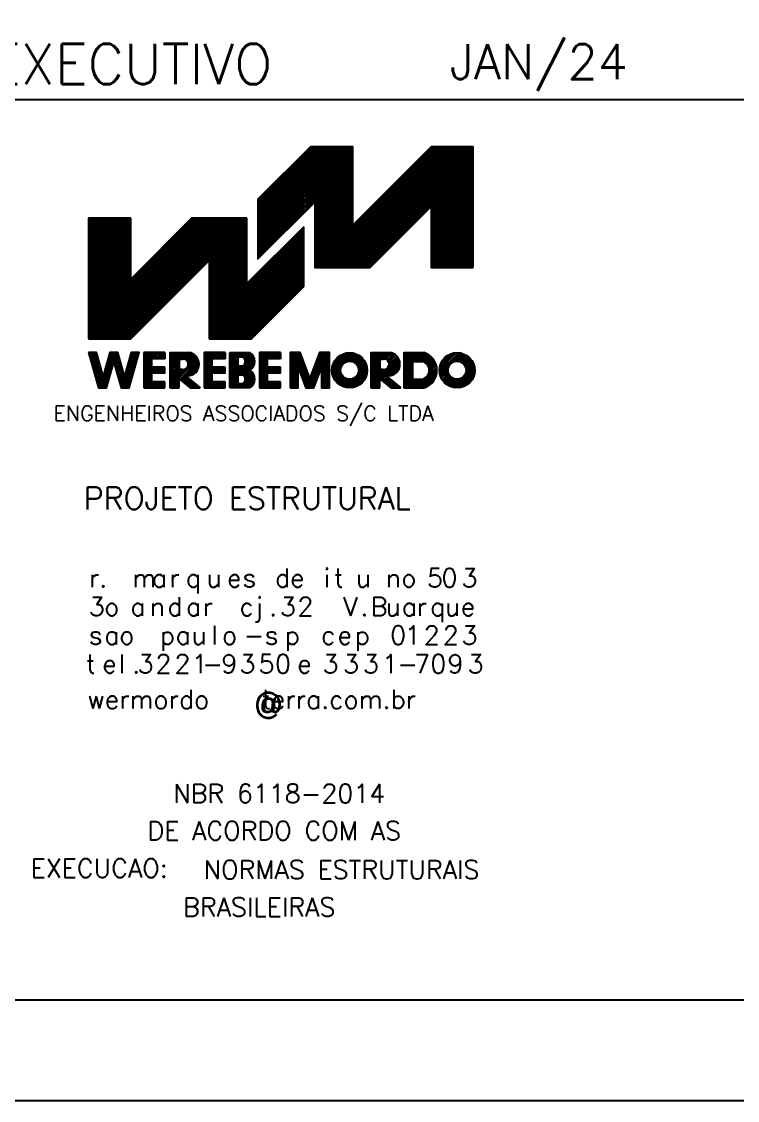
# Model space of a CAD drawing. Extents: x 1435 to 7619, y 830 to 3800.
# Drawn here: x 6802 to 7158, y 830 to 1367 of the extents above; entities that cross this region are included whole.
import ezdxf

# ---------------------------------------------------------------- set-up
doc = ezdxf.new("R2010")
doc.units = 0
doc.header["$MEASUREMENT"] = 0
for name, color, linetype in [('1', 1, 'CONTINUOUS'), ('3', 3, 'CONTINUOUS'), ('4', 4, 'CONTINUOUS'), ('6', 6, 'CONTINUOUS')]:
    doc.layers.add(name, color=color, linetype=linetype)
doc.styles.get("Standard").update_dxf_attribs({"font": 'ROMANS.SHX'})

msp = doc.modelspace()

# ---------------------------------------------------------------- linework, layer by layer
at = {"layer": '1', "linetype": 'Continuous'}
for p, q in [((7568.808154, 1327.655439), (6684.576297, 1327.655439)), ((6919.399193, 1258.142377), (6965.572559, 1304.313791)), ((6919.399193, 1259.200961), (6964.512023, 1304.313791)), ((6919.399193, 1260.259544), (6963.45344, 1304.313791)), ((6919.399193, 1261.322033), (6962.390951, 1304.313791)), ((6919.399193, 1262.380616), (6961.330414, 1304.313791)), ((6919.399193, 1263.443106), (6960.269878, 1304.313791)), ((6919.399193, 1264.503642), (6959.209342, 1304.313791)), ((6919.399193, 1265.564178), (6958.148806, 1304.313791)), ((6919.399193, 1266.624714), (6957.088269, 1304.313791)), ((6919.399193, 1267.687204), (6956.027733, 1304.313791)), ((6919.399193, 1268.74774), (6954.967197, 1304.313791)), ((6919.399193, 1269.806323), (6953.90666, 1304.313791)), ((6919.399193, 1270.868813), (6952.846124, 1304.313791)), ((6919.399193, 1271.927396), (6951.785588, 1304.313791)), ((6919.399193, 1272.989885), (6950.725052, 1304.313791)), ((6919.399193, 1274.048468), (6949.664515, 1304.313791)), ((6919.399193, 1275.110958), (6948.602026, 1304.313791)), ((6919.399193, 1276.169541), (6947.54149, 1304.313791)), ((6919.399193, 1277.230077), (6946.480953, 1304.313791)), ((6919.399193, 1257.079888), (6966.486613, 1304.163402)), ((6947.68602, 1245.060477), (7006.93738, 1304.313791)), ((6947.68602, 1246.11906), (7005.876844, 1304.313791)), ((6947.998516, 1244.314391), (7007.997916, 1304.313791)), ((6949.059053, 1244.314391), (7009.058453, 1304.313791)), ((6950.119589, 1244.314391), (7010.118989, 1304.313791)), ((6951.180125, 1244.314391), (7011.179525, 1304.313791)), ((6952.242615, 1244.314391), (7012.242015, 1304.313791)), ((6953.303151, 1244.314391), (7013.302551, 1304.313791)), ((6954.363687, 1244.314391), (7014.363087, 1304.313791)), ((6955.42227, 1244.314391), (7015.423623, 1304.313791)), ((6956.482807, 1244.314391), (7016.48416, 1304.313791)), ((6957.545296, 1244.314391), (7017.542743, 1304.313791)), ((6958.605832, 1244.314391), (7018.603279, 1304.313791)), ((6959.666369, 1244.314391), (7019.665769, 1304.313791)), ((6960.726905, 1244.314391), (7020.726305, 1304.313791)), ((6961.787441, 1244.314391), (7021.786841, 1304.313791)), ((6962.847977, 1244.314391), (7022.847377, 1304.313791)), ((6963.908514, 1244.314391), (7023.907914, 1304.313791)), ((6964.96905, 1244.314391), (7024.96845, 1304.313791)), ((6966.029586, 1244.314391), (7026.028986, 1304.313791)), ((6919.399193, 1256.019352), (6966.486613, 1303.102865)), ((6919.399193, 1254.958816), (6966.486613, 1302.044282)), ((6919.399193, 1253.898279), (6966.486613, 1300.981793)), ((6919.399193, 1252.83579), (6966.486613, 1299.92321)), ((6919.399193, 1251.775254), (6966.486613, 1298.86072)), ((6967.090122, 1244.314391), (7026.486013, 1303.708328)), ((6968.150659, 1244.314391), (7026.486013, 1302.647792)), ((6969.211195, 1244.314391), (7026.486013, 1301.587255)), ((6970.271731, 1244.314391), (7026.486013, 1300.524766)), ((6971.334221, 1244.314391), (7026.486013, 1299.466183)), ((6919.399193, 1250.714717), (6966.486613, 1297.802137)), ((6919.399193, 1249.654181), (6966.486613, 1296.739648)), ((6919.399193, 1248.595598), (6966.486613, 1295.681065)), ((6947.68602, 1275.817982), (6966.486613, 1294.620528)), ((6947.68602, 1274.757446), (6966.486613, 1293.558039)), ((6972.392804, 1244.314391), (7026.486013, 1298.403694)), ((6973.45334, 1244.314391), (7026.486013, 1297.34511)), ((6974.513876, 1244.314391), (7026.486013, 1296.282621)), ((7005.486223, 1274.575807), (7026.486013, 1295.57755)), ((7005.486223, 1273.517224), (7026.486013, 1294.515061)), ((7005.486223, 1272.454734), (7026.486013, 1293.454524)), ((6947.68602, 1273.696909), (6966.486613, 1292.497503)), ((6947.68602, 1272.63442), (6966.486613, 1291.436966)), ((6947.68602, 1271.575837), (6966.486613, 1290.37643)), ((6947.68602, 1270.513347), (6966.486613, 1289.313941)), ((6947.68602, 1269.454764), (6966.486613, 1288.255358)), ((7005.486223, 1271.396151), (7026.486013, 1292.395941)), ((7005.486223, 1270.333662), (7026.486013, 1291.333452)), ((7005.486223, 1269.275079), (7026.486013, 1290.274869)), ((7005.486223, 1268.214542), (7026.486013, 1289.212379)), ((7005.486223, 1267.152053), (7026.486013, 1288.153796)), ((6947.68602, 1268.392275), (6966.486613, 1287.192868)), ((6947.68602, 1267.333692), (6966.486613, 1286.134285)), ((6947.68602, 1266.271202), (6966.486613, 1285.075702)), ((6947.68602, 1265.212619), (6966.486613, 1284.013212)), ((6947.68602, 1264.152083), (6966.486613, 1282.952676)), ((7005.486223, 1266.091517), (7026.486013, 1287.091307)), ((7005.486223, 1265.03098), (7026.486013, 1286.032724)), ((7005.486223, 1263.970444), (7026.486013, 1284.970234)), ((7005.486223, 1262.907955), (7026.486013, 1283.909698)), ((7005.486223, 1261.849372), (7026.486013, 1282.849162)), ((6947.68602, 1263.089594), (6966.486613, 1281.89214)), ((6947.68602, 1262.029057), (6966.486613, 1280.831604)), ((6947.68602, 1260.968521), (6966.486613, 1279.769114)), ((6947.68602, 1259.907985), (6966.486613, 1278.708578)), ((6947.68602, 1258.845495), (6966.486613, 1277.649995)), ((7005.486223, 1260.790788), (7026.486013, 1281.788625)), ((7005.486223, 1259.728299), (7026.486013, 1280.728089)), ((7005.486223, 1258.669716), (7026.486013, 1279.6656)), ((7005.486223, 1257.607227), (7026.486013, 1278.607017)), ((7005.486223, 1256.54669), (7026.486013, 1277.544527)), ((6947.68602, 1257.786912), (6966.486613, 1276.587505)), ((6947.68602, 1256.728329), (6966.486613, 1275.528922)), ((6947.68602, 1255.66584), (6966.486613, 1274.466433)), ((6947.68602, 1254.607257), (6966.486613, 1273.40785)), ((6947.68602, 1253.544767), (6966.486613, 1272.34536)), ((7005.486223, 1255.486154), (7026.486013, 1276.485944)), ((7005.486223, 1254.425618), (7026.486013, 1275.427361)), ((7005.486223, 1253.363128), (7026.486013, 1274.364871)), ((7005.486223, 1252.302592), (7026.486013, 1273.304335)), ((7005.486223, 1251.244009), (7026.486013, 1272.243799)), ((6835.101208, 1209.172164), (6894.708034, 1268.780943)), ((6835.101208, 1210.2327), (6893.647497, 1268.780943)), ((6835.101208, 1211.29519), (6892.586961, 1268.780943)), ((6835.101208, 1212.355726), (6891.526425, 1268.780943)), ((6835.101208, 1213.416262), (6890.465889, 1268.780943)), ((6835.101208, 1214.474845), (6889.403399, 1268.780943)), ((6835.101208, 1215.537335), (6888.342863, 1268.780943)), ((6835.101208, 1216.599824), (6887.282327, 1268.780943)), ((6835.101208, 1248.415912), (6855.464286, 1268.780943)), ((6835.101208, 1249.476448), (6854.403749, 1268.780943)), ((6835.101208, 1250.538938), (6853.343213, 1268.780943)), ((6835.101208, 1251.599474), (6852.282677, 1268.780943)), ((6835.101208, 1252.658057), (6851.22214, 1268.780943)), ((6835.101208, 1253.720547), (6850.161604, 1268.780943)), ((6835.101208, 1254.77913), (6849.101068, 1268.780943)), ((6835.101208, 1255.841619), (6848.040532, 1268.780943)), ((6835.101208, 1256.900202), (6846.979995, 1268.780943)), ((6835.101208, 1257.960739), (6845.917506, 1268.780943)), ((6835.101208, 1259.021275), (6844.85697, 1268.780943)), ((6835.101208, 1260.083764), (6843.796433, 1268.780943)), ((6835.101208, 1261.144301), (6842.73785, 1268.780943)), ((6835.101208, 1262.204837), (6841.677314, 1268.780943)), ((6835.101208, 1263.26342), (6840.614825, 1268.780943)), ((6835.101208, 1264.325909), (6839.554288, 1268.780943)), ((6835.101208, 1265.388399), (6838.493752, 1268.780943)), ((6835.101208, 1266.446982), (6837.433216, 1268.780943)), ((6835.101208, 1267.505565), (6836.37268, 1268.780943)), ((6835.101208, 1268.568054), (6835.312143, 1268.780943)), ((6835.101208, 1268.780943), (6835.101208, 1208.781543)), ((6856.100998, 1268.780943), (6835.101208, 1268.780943)), ((6835.101208, 1268.780943), (6835.101208, 1268.780943)), ((6835.101208, 1247.355376), (6856.100998, 1268.357119)), ((6835.101208, 1246.29484), (6856.100998, 1267.296583)), ((6835.76917, 1208.781543), (6895.766617, 1268.780943)), ((6836.829706, 1208.781543), (6896.827153, 1268.780943)), ((6837.890243, 1208.781543), (6897.889643, 1268.780943)), ((6838.950779, 1208.781543), (6898.950179, 1268.780943)), ((6840.011315, 1208.781543), (6900.010715, 1268.780943)), ((6841.071851, 1208.781543), (6901.071251, 1268.780943)), ((6842.134341, 1208.781543), (6902.131788, 1268.780943)), ((6843.192924, 1208.781543), (6903.192324, 1268.780943)), ((6844.25346, 1208.781543), (6904.25286, 1268.780943)), ((6845.313996, 1208.781543), (6905.313396, 1268.780943)), ((6846.374533, 1208.781543), (6906.373933, 1268.780943)), ((6847.435069, 1208.781543), (6907.434469, 1268.780943)), ((6848.495605, 1208.781543), (6908.495005, 1268.780943)), ((6849.558095, 1208.781543), (6909.557495, 1268.780943)), ((6850.618631, 1208.781543), (6910.618031, 1268.780943)), ((6851.677214, 1208.781543), (6911.676614, 1268.780943)), ((6852.73775, 1208.781543), (6912.739103, 1268.780943)), ((6853.798287, 1208.781543), (6913.79964, 1268.780943)), ((6854.860776, 1208.781543), (6913.901201, 1267.821968)), ((6855.921312, 1208.781543), (6913.901201, 1266.759479)), ((6886.401476, 1268.780943), (6856.100998, 1238.478512)), ((6856.100998, 1238.478512), (6856.100998, 1268.780943)), ((6913.901201, 1268.780943), (6886.401476, 1268.780943)), ((6913.901201, 1236.281268), (6913.901201, 1268.780943)), ((6947.68602, 1252.484231), (6966.486613, 1271.286777)), ((6947.68602, 1251.423695), (6966.486613, 1270.224288)), ((6947.68602, 1250.363158), (6966.486613, 1269.163752)), ((6947.68602, 1249.300669), (6966.486613, 1268.103215)), ((6947.68602, 1248.240133), (6966.486613, 1267.042679)), ((7005.486223, 1250.18152), (7026.486013, 1271.183263)), ((7005.486223, 1249.122936), (7026.486013, 1270.120773)), ((7005.486223, 1248.060447), (7026.486013, 1269.060237)), ((7005.486223, 1247.001864), (7026.486013, 1267.999701)), ((7005.486223, 1245.939374), (7026.486013, 1266.939164)), ((6835.101208, 1245.236257), (6856.100998, 1266.234093)), ((6835.101208, 1244.173767), (6856.100998, 1265.173557)), ((6835.101208, 1243.111278), (6856.100998, 1264.113021)), ((6835.101208, 1242.052695), (6856.100998, 1263.052485)), ((6835.101208, 1240.994111), (6856.100998, 1261.989995)), ((6895.100608, 1246.898349), (6913.901201, 1265.700896)), ((6895.100608, 1245.837813), (6913.901201, 1264.640359)), ((6895.100608, 1217.201381), (6942.184121, 1264.2888)), ((6895.100608, 1244.777277), (6913.901201, 1263.579823)), ((6895.100608, 1216.138891), (6942.184121, 1263.226311)), ((6895.100608, 1243.71674), (6913.901201, 1262.517334)), ((6895.100608, 1215.080308), (6942.184121, 1262.165775)), ((6895.100608, 1242.658157), (6913.901201, 1261.456797)), ((6942.184121, 1264.564188), (6913.901201, 1236.281268)), ((6942.184121, 1234.865266), (6942.184121, 1264.564188)), ((6947.68602, 1247.18155), (6966.486613, 1265.982143)), ((7005.486223, 1244.880791), (7026.486013, 1265.880581)), ((7005.980358, 1244.314391), (7026.486013, 1264.818092)), ((7007.040895, 1244.314391), (7026.486013, 1263.759509)), ((7008.101431, 1244.314391), (7026.486013, 1262.697019)), ((7009.161967, 1244.314391), (7026.486013, 1261.638436)), ((6835.101208, 1239.931622), (6856.100998, 1260.929459)), ((6835.101208, 1238.869133), (6856.100998, 1259.868923)), ((6835.101208, 1237.81055), (6856.100998, 1258.81034)), ((6835.101208, 1236.750013), (6856.100998, 1257.751756)), ((6835.101208, 1235.689477), (6856.100998, 1256.689267)), ((6895.100608, 1214.021725), (6942.184121, 1261.105238)), ((6895.100608, 1241.595668), (6913.901201, 1260.396261)), ((6895.100608, 1212.959236), (6942.184121, 1260.044702)), ((6895.100608, 1240.533179), (6913.901201, 1259.337678)), ((6895.100608, 1211.898699), (6942.184121, 1258.982213)), ((6895.100608, 1239.474595), (6913.901201, 1258.275189)), ((6895.100608, 1210.838163), (6942.184121, 1257.921677)), ((6895.100608, 1238.416012), (6913.901201, 1257.216605)), ((6895.100608, 1209.777627), (6942.184121, 1256.86114)), ((6895.100608, 1237.355476), (6913.901201, 1256.154116)), ((7010.222504, 1244.314391), (7026.486013, 1260.575947)), ((7011.28304, 1244.314391), (7026.486013, 1259.515411)), ((7012.343576, 1244.314391), (7026.486013, 1258.454874)), ((7013.404112, 1244.314391), (7026.486013, 1257.394338)), ((7014.464649, 1244.314391), (7026.486013, 1256.333802)), ((6835.101208, 1234.626988), (6856.100998, 1255.626778)), ((6835.101208, 1233.566451), (6856.100998, 1254.568194)), ((6835.101208, 1232.505915), (6856.100998, 1253.507658)), ((6835.101208, 1231.447332), (6856.100998, 1252.445169)), ((6835.101208, 1230.384843), (6856.100998, 1251.384633)), ((6895.100608, 1236.292987), (6913.901201, 1255.095533)), ((6895.100608, 1235.23245), (6913.901201, 1254.034997)), ((6895.100608, 1234.171914), (6913.901201, 1252.972507)), ((6895.100608, 1233.111378), (6913.901201, 1251.911971)), ((6895.100608, 1232.048888), (6913.901201, 1250.851435)), ((6895.163107, 1208.781543), (6942.184121, 1255.802557)), ((6896.223644, 1208.781543), (6942.184121, 1254.743974)), ((6897.28418, 1208.781543), (6942.184121, 1253.681485)), ((6898.346669, 1208.781543), (6942.184121, 1252.618995)), ((6899.407205, 1208.781543), (6942.184121, 1251.560412)), ((6900.467742, 1208.781543), (6942.184121, 1250.499876)), ((7015.525185, 1244.314391), (7026.486013, 1255.271312)), ((7016.587674, 1244.314391), (7026.486013, 1254.212729)), ((7017.646257, 1244.314391), (7026.486013, 1253.15024)), ((7018.706794, 1244.314391), (7026.486013, 1252.091657)), ((7019.769283, 1244.314391), (7026.486013, 1251.029167)), ((6835.101208, 1229.322353), (6856.100998, 1250.324096)), ((6835.101208, 1228.26377), (6856.100998, 1249.26356)), ((6835.101208, 1227.205187), (6856.100998, 1248.204977)), ((6835.101208, 1226.144651), (6856.100998, 1247.142487)), ((6835.101208, 1225.082161), (6856.100998, 1246.079998)), ((6856.100998, 1208.781543), (6895.100608, 1247.7792)), ((6895.100608, 1230.988352), (6913.901201, 1249.790898)), ((6895.100608, 1229.927816), (6913.901201, 1248.732315)), ((6895.100608, 1247.7792), (6895.100608, 1208.781543)), ((6895.100608, 1228.869233), (6913.901201, 1247.669826)), ((6895.100608, 1227.81065), (6913.901201, 1246.607337)), ((6895.100608, 1226.74816), (6913.901201, 1245.548753)), ((6901.528278, 1208.781543), (6942.184121, 1249.437386)), ((6902.586861, 1208.781543), (6942.184121, 1248.37685)), ((6903.649351, 1208.781543), (6942.184121, 1247.316314)), ((6904.709887, 1208.781543), (6942.184121, 1246.255778)), ((6905.770423, 1208.781543), (6942.184121, 1245.197194)), ((7020.829819, 1244.314391), (7026.486013, 1249.970584)), ((7021.888403, 1244.314391), (7026.486013, 1248.910048)), ((7022.948939, 1244.314391), (7026.486013, 1247.849512)), ((7024.011428, 1244.314391), (7026.486013, 1246.788975)), ((7025.071964, 1244.314391), (7026.486013, 1245.726486)), ((6835.101208, 1224.021625), (6856.100998, 1245.021415)), ((6835.101208, 1222.961089), (6856.100998, 1243.962832)), ((6835.101208, 1221.900552), (6856.100998, 1242.900342)), ((6835.101208, 1220.838063), (6856.100998, 1241.839806)), ((6835.101208, 1219.77948), (6856.100998, 1240.77927)), ((6835.101208, 1218.71699), (6856.100998, 1239.718734)), ((6895.100608, 1225.685671), (6913.901201, 1244.49017)), ((6895.100608, 1224.627088), (6913.901201, 1243.427681)), ((6895.100608, 1223.566551), (6913.901201, 1242.365191)), ((6895.100608, 1222.504062), (6913.901201, 1241.306608)), ((6895.100608, 1221.443526), (6913.901201, 1240.246072)), ((6906.830959, 1208.781543), (6942.184121, 1244.134705)), ((6907.891496, 1208.781543), (6942.184121, 1243.072216)), ((6908.952032, 1208.781543), (6942.184121, 1242.013632)), ((6910.012568, 1208.781543), (6942.184121, 1240.955049)), ((6911.073104, 1208.781543), (6942.184121, 1239.89256)), ((7026.130548, 1244.314391), (7026.486013, 1244.66595)), ((6835.101208, 1217.658407), (6856.100998, 1238.658197)), ((6895.100608, 1220.382989), (6913.901201, 1239.185536)), ((6895.100608, 1219.322453), (6913.901201, 1238.123046)), ((6895.100608, 1218.26387), (6913.901201, 1237.06251)), ((6912.133641, 1208.781543), (6942.184121, 1238.832024)), ((6913.194177, 1208.781543), (6942.184121, 1237.771487)), ((6914.254713, 1208.781543), (6942.184121, 1236.710951)), ((6915.31525, 1208.781543), (6942.184121, 1235.650415)), ((6916.022274, 1208.781543), (6942.184121, 1234.943391)), ((6916.100398, 1208.781543), (6942.184121, 1234.865266)), ((6835.101208, 1208.781543), (6856.100998, 1208.781543)), ((6895.100608, 1208.781543), (6916.100398, 1208.781543)), ((6835.179332, 1201.627318), (6835.450814, 1201.900752)), ((6835.413705, 1200.803107), (6836.51135, 1201.900752)), ((6835.650031, 1199.978897), (6837.571886, 1201.900752)), ((6835.886356, 1199.154686), (6838.632423, 1201.900752)), ((6836.120729, 1198.330476), (6839.232026, 1201.439819)), ((6836.357055, 1197.504312), (6839.468352, 1200.617562)), ((6836.591427, 1196.678148), (6839.704678, 1199.791398)), ((6836.827753, 1195.853938), (6839.93905, 1198.967188)), ((6837.062126, 1195.03168), (6840.175376, 1198.142977)), ((6837.300405, 1194.205517), (6840.411702, 1197.316814)), ((6843.349172, 1193.537555), (6850.177229, 1200.365611)), ((6843.772996, 1195.021915), (6849.940903, 1201.189822)), ((6844.19682, 1196.506275), (6849.593251, 1201.900752)), ((6844.620644, 1197.990635), (6848.532714, 1201.900752)), ((6845.046421, 1199.474995), (6847.472178, 1201.900752)), ((6845.468292, 1200.959356), (6846.411642, 1201.900752)), ((6847.8003, 1196.926193), (6850.413555, 1199.541401)), ((6848.034672, 1196.100029), (6850.649881, 1198.715237)), ((6848.270998, 1195.275819), (6850.886206, 1197.889074)), ((6848.505371, 1194.451608), (6851.120579, 1197.068769)), ((6853.575633, 1192.096163), (6859.175186, 1197.697669)), ((6853.999456, 1193.580523), (6859.600963, 1199.18203)), ((6854.425233, 1195.064883), (6860.022834, 1200.66639)), ((6854.847104, 1196.549243), (6860.200566, 1201.900752)), ((6855.272881, 1198.033604), (6859.14003, 1201.900752)), ((6855.696705, 1199.52187), (6858.079494, 1201.900752)), ((6856.120529, 1201.00623), (6857.018957, 1201.900752)), ((6873.128171, 1201.900752), (6862.628276, 1201.900752)), ((6862.628276, 1201.900752), (6862.628276, 1184.400927)), ((6862.628276, 1195.115664), (6869.415318, 1201.900752)), ((6862.628276, 1196.174247), (6868.354782, 1201.900752)), ((6862.628276, 1197.236737), (6867.294245, 1201.900752)), ((6862.628276, 1198.299226), (6866.233709, 1201.900752)), ((6862.628276, 1199.357809), (6865.173173, 1201.900752)), ((6862.628276, 1200.416392), (6864.110683, 1201.900752)), ((6862.628276, 1201.478882), (6863.050147, 1201.900752)), ((6862.628276, 1201.834347), (6862.696635, 1201.900752)), ((6862.628276, 1194.055128), (6866.628236, 1198.053135)), ((6862.628276, 1192.994591), (6866.628236, 1196.994551)), ((6873.128171, 1198.900782), (6866.628236, 1198.900782)), ((6866.628236, 1194.652778), (6866.628236, 1198.900782)), ((6867.475884, 1198.900782), (6870.473901, 1201.900752)), ((6868.53642, 1198.900782), (6871.534437, 1201.900752)), ((6869.595004, 1198.900782), (6872.596927, 1201.900752)), ((6870.65554, 1198.900782), (6873.128171, 1201.371461)), ((6871.716076, 1198.900782), (6873.128171, 1200.310925)), ((6872.776612, 1198.900782), (6873.128171, 1199.250388)), ((6873.128171, 1199.250388), (6873.128171, 1201.900752)), ((6873.128171, 1201.900752), (6873.128171, 1198.900782)), ((6875.628146, 1201.900752), (6885.628046, 1201.900752)), ((6875.628146, 1201.900752), (6875.628146, 1184.400927)), ((6875.628146, 1194.406687), (6883.120259, 1201.900752)), ((6875.628146, 1195.467223), (6882.061676, 1201.900752)), ((6875.628146, 1196.529712), (6881.00114, 1201.900752)), ((6875.628146, 1197.590249), (6879.940603, 1201.900752)), ((6875.628146, 1198.650785), (6878.880067, 1201.900752)), ((6875.628146, 1199.709368), (6877.819531, 1201.900752)), ((6875.628146, 1200.771857), (6876.757041, 1201.900752)), ((6875.628146, 1201.834347), (6875.696505, 1201.900752)), ((6875.628146, 1185.922397), (6889.145589, 1199.439839)), ((6875.628146, 1184.86186), (6889.532304, 1198.767971)), ((6875.628146, 1193.34615), (6880.126148, 1197.850012)), ((6875.628146, 1192.287567), (6880.126148, 1196.787522)), ((6880.126148, 1198.74844), (6881.860506, 1198.74844)), ((6880.126148, 1198.74844), (6880.126148, 1193.55318)), ((6880.458176, 1188.631354), (6889.838942, 1198.010166)), ((6884.180795, 1201.900752), (6881.030436, 1198.74844)), ((6881.042155, 1188.154796), (6890.045971, 1197.160565)), ((6882.106597, 1198.764065), (6885.243285, 1201.900752)), ((6883.014791, 1198.611723), (6886.151479, 1201.750363)), ((6883.704238, 1198.240633), (6886.897565, 1201.435913)), ((6884.231576, 1197.709388), (6887.563574, 1201.041386)), ((6884.600713, 1197.016036), (6888.161224, 1200.5785)), ((6884.747196, 1196.103935), (6888.68661, 1200.043349)), ((6903.125918, 1201.900752), (6892.626023, 1201.900752)), ((6892.626023, 1201.900752), (6892.626023, 1184.400927)), ((6892.626023, 1195.115664), (6899.413065, 1201.900752)), ((6892.626023, 1196.174247), (6898.352529, 1201.900752)), ((6892.626023, 1197.236737), (6897.293945, 1201.900752)), ((6892.626023, 1198.299226), (6896.233409, 1201.900752)), ((6892.626023, 1199.357809), (6895.172873, 1201.900752)), ((6892.626023, 1200.416392), (6894.110383, 1201.900752)), ((6892.626023, 1201.478882), (6893.049847, 1201.900752)), ((6892.626023, 1201.834347), (6892.696335, 1201.900752)), ((6892.626023, 1194.055128), (6896.627936, 1198.053135)), ((6892.626023, 1192.994591), (6896.627936, 1196.994551)), ((6903.125918, 1198.900782), (6896.627936, 1198.900782)), ((6896.627936, 1194.652778), (6896.627936, 1198.900782)), ((6897.475584, 1198.900782), (6900.475554, 1201.900752)), ((6898.534167, 1198.900782), (6901.53609, 1201.900752)), ((6899.596657, 1198.900782), (6902.596627, 1201.900752)), ((6900.657193, 1198.900782), (6903.125918, 1201.371461)), ((6901.715776, 1198.900782), (6903.125918, 1200.310925)), ((6902.778266, 1198.900782), (6903.125918, 1199.250388)), ((6903.125918, 1199.250388), (6903.125918, 1201.900752)), ((6903.125918, 1201.900752), (6903.125918, 1198.900782)), ((6905.377849, 1201.900752), (6915.377749, 1201.900752)), ((6905.377849, 1184.400927), (6905.377849, 1201.900752)), ((6905.377849, 1197.236737), (6910.041865, 1201.900752)), ((6905.377849, 1198.299226), (6908.981328, 1201.900752)), ((6905.377849, 1199.357809), (6907.922745, 1201.900752)), ((6905.377849, 1200.416392), (6906.862209, 1201.900752)), ((6905.377849, 1201.476928), (6905.79972, 1201.900752)), ((6905.377849, 1201.834347), (6905.446208, 1201.900752)), ((6905.377849, 1196.174247), (6911.102401, 1201.900752)), ((6905.377849, 1188.045422), (6917.266402, 1199.933975)), ((6905.377849, 1186.984886), (6917.590617, 1199.197654)), ((6905.377849, 1195.115664), (6909.30945, 1199.045312)), ((6905.377849, 1194.055128), (6909.30945, 1197.986729)), ((6905.377849, 1192.994591), (6909.30945, 1196.926193)), ((6911.809425, 1199.680071), (6909.30945, 1199.680071)), ((6909.30945, 1199.680071), (6909.30945, 1195.373474)), ((6909.588744, 1199.680071), (6911.811378, 1201.900752)), ((6910.385611, 1190.930159), (6917.7996, 1198.3461)), ((6910.651234, 1199.680071), (6912.871915, 1201.900752)), ((6911.446148, 1190.930159), (6917.866005, 1197.350017)), ((6911.71177, 1199.680071), (6913.930498, 1201.900752)), ((6912.346529, 1199.256248), (6914.991034, 1201.900752)), ((6912.782072, 1198.631254), (6915.778136, 1201.627318)), ((6912.852384, 1196.580493), (6916.85039, 1200.5785)), ((6913.024257, 1197.81095), (6916.354302, 1201.139041)), ((6930.625643, 1201.900752), (6920.125748, 1201.900752)), ((6920.125748, 1201.900752), (6920.125748, 1184.400927)), ((6920.125748, 1195.115664), (6926.91279, 1201.900752)), ((6920.125748, 1196.174247), (6925.852254, 1201.900752)), ((6920.125748, 1197.236737), (6924.791717, 1201.900752)), ((6920.125748, 1198.299226), (6923.731181, 1201.900752)), ((6920.125748, 1199.357809), (6922.670645, 1201.900752)), ((6920.125748, 1200.416392), (6921.610108, 1201.900752)), ((6920.125748, 1201.478882), (6920.551525, 1201.900752)), ((6920.125748, 1201.834347), (6920.19606, 1201.900752)), ((6920.125748, 1194.055128), (6924.127661, 1198.053135)), ((6920.125748, 1192.994591), (6924.127661, 1196.994551)), ((6930.625643, 1198.900782), (6924.127661, 1198.900782)), ((6924.127661, 1194.652778), (6924.127661, 1198.900782)), ((6924.973356, 1198.900782), (6927.975279, 1201.900752)), ((6926.033892, 1198.900782), (6929.035815, 1201.900752)), ((6927.094429, 1198.900782), (6930.094399, 1201.900752)), ((6928.154965, 1198.900782), (6930.625643, 1201.371461)), ((6929.215501, 1198.900782), (6930.625643, 1200.310925)), ((6930.276037, 1198.900782), (6930.625643, 1199.250388)), ((6930.625643, 1199.250388), (6930.625643, 1201.900752)), ((6930.625643, 1201.900752), (6930.625643, 1198.900782)), ((6935.436142, 1197.428141), (6939.910707, 1201.900752)), ((6935.436142, 1198.488677), (6938.85017, 1201.900752)), ((6935.436142, 1199.549213), (6937.789634, 1201.900752)), ((6935.436142, 1200.60975), (6936.727145, 1201.900752)), ((6935.436142, 1201.672239), (6935.666609, 1201.900752)), ((6935.436142, 1196.369558), (6940.582575, 1201.514037)), ((6935.436142, 1195.307068), (6940.869681, 1200.740608)), ((6935.436142, 1194.244579), (6941.160694, 1199.971084)), ((6935.436142, 1193.185996), (6941.449754, 1199.197654)), ((6935.436142, 1192.127413), (6941.738813, 1198.428131)), ((6935.436142, 1191.064923), (6942.027873, 1197.654701)), ((6939.545476, 1194.113721), (6942.316933, 1196.887131)), ((6942.438025, 1186.398954), (6954.935947, 1198.898829)), ((6945.770023, 1190.793442), (6954.935947, 1199.959366)), ((6946.404782, 1192.486784), (6954.935947, 1201.017949)), ((6947.043448, 1194.185986), (6954.758214, 1201.900752)), ((6947.678207, 1195.881281), (6953.697678, 1201.900752)), ((6948.31492, 1197.580483), (6952.637142, 1201.900752)), ((6948.951632, 1199.275779), (6951.576606, 1201.900752)), ((6949.588344, 1200.97498), (6950.516069, 1201.900752)), ((6950.935987, 1194.191845), (6954.935947, 1198.189852)), ((6950.935987, 1193.129356), (6954.935947, 1197.131269)), ((6956.197653, 1193.391072), (6964.709287, 1201.904659)), ((6956.223044, 1192.355926), (6965.744433, 1201.877315)), ((6956.307027, 1194.562935), (6963.537424, 1201.795285)), ((6956.359761, 1191.432107), (6966.666299, 1201.740598)), ((6956.664445, 1195.978937), (6962.119469, 1201.437866)), ((6957.7367, 1198.111728), (6959.986678, 1200.363658)), ((6962.658526, 1197.023848), (6967.238558, 1201.60388)), ((6964.299135, 1197.60392), (6968.041285, 1201.34607)), ((6965.383108, 1197.629311), (6968.781512, 1201.027714)), ((6966.267865, 1197.453531), (6969.469005, 1200.650765)), ((6967.021764, 1197.142987), (6970.105717, 1200.228894)), ((6967.672148, 1196.736742), (6970.695555, 1199.758196)), ((6968.22683, 1196.228934), (6971.238518, 1199.240623)), ((6968.697528, 1195.639096), (6971.73656, 1198.678128)), ((6969.070571, 1194.953556), (6972.189681, 1198.068759)), ((6969.332287, 1194.152783), (6972.593974, 1197.414469)), ((6975.486523, 1201.900752), (6985.486423, 1201.900752)), ((6975.486523, 1201.900752), (6975.486523, 1184.400927)), ((6975.486523, 1194.406687), (6982.980588, 1201.900752)), ((6975.486523, 1195.467223), (6981.920052, 1201.900752)), ((6975.486523, 1196.529712), (6980.859516, 1201.900752)), ((6975.486523, 1197.590249), (6979.79898, 1201.900752)), ((6975.486523, 1198.650785), (6978.740397, 1201.900752)), ((6975.486523, 1199.709368), (6977.67986, 1201.900752)), ((6975.486523, 1200.771857), (6976.617371, 1201.900752)), ((6975.486523, 1201.834347), (6975.556835, 1201.900752)), ((6975.486523, 1185.922397), (6989.005919, 1199.439839)), ((6975.486523, 1184.86186), (6989.390681, 1198.767971)), ((6975.486523, 1193.34615), (6979.986478, 1197.850012)), ((6975.486523, 1192.287567), (6979.986478, 1196.787522)), ((6979.986478, 1198.74844), (6981.720835, 1198.74844)), ((6979.986478, 1198.74844), (6979.986478, 1193.55318)), ((6980.318506, 1188.631354), (6989.697318, 1198.010166)), ((6984.041125, 1201.900752), (6980.890766, 1198.74844)), ((6980.902484, 1188.154796), (6989.9063, 1197.160565)), ((6981.964974, 1198.764065), (6985.103614, 1201.900752)), ((6982.873168, 1198.611723), (6986.011808, 1201.750363)), ((6983.562614, 1198.240633), (6986.757894, 1201.435913)), ((6984.091906, 1197.709388), (6987.423903, 1201.041386)), ((6984.461042, 1197.016036), (6988.019601, 1200.5785)), ((6984.607525, 1196.103935), (6988.546939, 1200.043349)), ((6991.91214, 1201.900752), (7001.91204, 1201.900752)), ((6991.91214, 1193.240683), (7000.574163, 1201.900752)), ((6991.91214, 1194.299266), (6999.513626, 1201.900752)), ((6991.91214, 1195.361755), (6998.45309, 1201.900752)), ((6991.91214, 1196.424245), (6997.392554, 1201.900752)), ((6991.91214, 1197.482828), (6996.332017, 1201.900752)), ((6991.91214, 1198.541411), (6995.271481, 1201.900752)), ((6991.91214, 1199.601947), (6994.210945, 1201.900752)), ((6991.91214, 1200.662484), (6993.150409, 1201.900752)), ((6991.91214, 1201.724973), (6992.089872, 1201.900752)), ((6991.91214, 1201.900752), (6991.91214, 1184.400927)), ((6996.287096, 1197.525796), (6996.287096, 1188.775884)), ((6996.287096, 1197.525796), (7001.287046, 1197.525796)), ((6997.259743, 1197.525796), (7001.634699, 1201.900752)), ((6998.320279, 1197.525796), (7002.496018, 1201.701536)), ((6999.380815, 1197.525796), (7003.236245, 1201.385133)), ((7000.441351, 1197.525796), (7003.929598, 1201.014042)), ((7001.445248, 1197.467203), (7004.570216, 1200.592172)), ((7002.181568, 1197.146894), (7005.16982, 1200.135145)), ((7002.814375, 1196.71721), (7005.720595, 1199.623431)), ((7003.361244, 1196.203544), (7006.232309, 1199.074609)), ((7003.820224, 1195.60394), (7006.695195, 1198.478912)), ((7004.181548, 1194.900822), (7007.115113, 1197.83634)), ((7004.433499, 1194.09419), (7007.488156, 1197.1508)), ((7009.673681, 1193.391072), (7018.185315, 1201.904659)), ((7009.699071, 1192.355926), (7019.22046, 1201.877315)), ((7009.783055, 1194.562935), (7017.013451, 1201.795285)), ((7009.835789, 1191.432107), (7020.142326, 1201.740598)), ((7010.140473, 1195.978937), (7015.595497, 1201.437866)), ((7011.212728, 1198.111728), (7013.462706, 1200.363658)), ((7016.134554, 1197.023848), (7020.714586, 1201.60388)), ((7017.773209, 1197.60392), (7021.517312, 1201.34607)), ((7018.859136, 1197.629311), (7022.259493, 1201.027714)), ((7019.743893, 1197.453531), (7022.945033, 1200.650765)), ((7020.495838, 1197.142987), (7023.581745, 1200.228894)), ((7021.148176, 1196.736742), (7024.16963, 1199.758196)), ((7021.704811, 1196.228934), (7024.714546, 1199.240623)), ((7022.173556, 1195.639096), (7025.212588, 1198.678128)), ((7022.546599, 1194.953556), (7025.665709, 1198.068759)), ((7022.808315, 1194.152783), (7026.070001, 1197.414469)), ((6837.53673, 1193.381306), (6840.646074, 1196.49065)), ((6837.771103, 1192.557096), (6840.8824, 1195.66644)), ((6838.007429, 1191.730932), (6841.116773, 1194.842229)), ((6838.241802, 1190.904769), (6841.353099, 1194.016066)), ((6838.478127, 1190.080558), (6841.589424, 1193.189902)), ((6838.714453, 1189.256348), (6841.82575, 1192.365691)), ((6838.948826, 1188.430184), (6842.060123, 1191.541481)), ((6839.419524, 1186.77981), (6846.923355, 1194.281688)), ((6839.65585, 1185.955599), (6846.497578, 1192.797328)), ((6842.499571, 1190.564928), (6847.206556, 1195.271912)), ((6842.923395, 1192.053195), (6847.63038, 1196.756273)), ((6848.741697, 1193.625444), (6851.356905, 1196.242606)), ((6848.976069, 1192.799281), (6851.593231, 1195.416442)), ((6849.214348, 1191.97507), (6851.827603, 1194.592232)), ((6849.448721, 1191.15086), (6852.063929, 1193.768021)), ((6849.685046, 1190.326649), (6852.298302, 1192.941858)), ((6849.921372, 1189.502439), (6852.534627, 1192.115694)), ((6850.628396, 1187.029807), (6858.327538, 1194.725043)), ((6850.862769, 1186.203644), (6857.903714, 1193.240683)), ((6851.099095, 1185.37748), (6857.477937, 1191.756323)), ((6853.151809, 1190.611803), (6858.751362, 1196.213309)), ((6862.628276, 1191.932102), (6866.628236, 1195.932062)), ((6862.628276, 1190.871566), (6866.628236, 1194.873479)), ((6862.628276, 1187.689957), (6869.589144, 1194.652778)), ((6862.628276, 1188.752446), (6868.528608, 1194.652778)), ((6862.628276, 1189.81103), (6867.468072, 1194.652778)), ((6873.128171, 1194.652778), (6866.628236, 1194.652778)), ((6873.128171, 1191.652808), (6866.628236, 1191.652808)), ((6866.628236, 1187.400897), (6866.628236, 1191.652808)), ((6867.649711, 1191.652808), (6870.651634, 1194.652778)), ((6868.710247, 1191.652808), (6871.71217, 1194.652778)), ((6869.770783, 1191.652808), (6872.772706, 1194.652778)), ((6870.831319, 1191.652808), (6873.128171, 1193.947707)), ((6871.889903, 1191.652808), (6873.128171, 1192.889124)), ((6872.950439, 1191.652808), (6873.128171, 1191.828587)), ((6873.128171, 1191.652808), (6873.128171, 1194.652778)), ((6875.628146, 1191.225078), (6880.126148, 1195.725033)), ((6875.628146, 1190.166495), (6880.126148, 1194.66645)), ((6875.628146, 1189.104005), (6880.075368, 1193.55318)), ((6875.628146, 1188.045422), (6881.135904, 1193.55318)), ((6875.628146, 1186.984886), (6882.182768, 1193.539508)), ((6881.860506, 1193.55318), (6880.126148, 1193.55318)), ((6884.270638, 1190.324696), (6890.126048, 1196.178153)), ((6885.45422, 1190.447742), (6890.003003, 1194.994571)), ((6887.159281, 1191.092267), (6889.354572, 1193.287557)), ((6892.626023, 1191.932102), (6896.627936, 1195.932062)), ((6892.626023, 1190.871566), (6896.627936, 1194.873479)), ((6892.626023, 1187.689957), (6899.590797, 1194.652778)), ((6892.626023, 1188.752446), (6898.530261, 1194.652778)), ((6892.626023, 1189.81103), (6897.467772, 1194.652778)), ((6903.125918, 1194.652778), (6896.627936, 1194.652778)), ((6903.125918, 1191.652808), (6896.627936, 1191.652808)), ((6896.627936, 1187.400897), (6896.627936, 1191.652808)), ((6897.649411, 1191.652808), (6900.649381, 1194.652778)), ((6898.709947, 1191.652808), (6901.709917, 1194.652778)), ((6899.76853, 1191.652808), (6902.772406, 1194.652778)), ((6900.829066, 1191.652808), (6903.125918, 1193.947707)), ((6901.891556, 1191.652808), (6903.125918, 1192.889124)), ((6902.952092, 1191.652808), (6903.125918, 1191.828587)), ((6903.125918, 1191.652808), (6903.125918, 1194.652778)), ((6905.377849, 1191.932102), (6909.30945, 1195.865656)), ((6905.377849, 1189.104005), (6911.645364, 1195.373474)), ((6905.377849, 1189.81103), (6910.93834, 1195.373474)), ((6905.377849, 1190.871566), (6909.877804, 1195.373474)), ((6909.30945, 1195.373474), (6911.809425, 1195.373474)), ((6912.211765, 1190.637193), (6917.653117, 1196.076592)), ((6912.690276, 1190.053215), (6915.621887, 1192.986779)), ((6912.977382, 1188.221202), (6916.729298, 1191.971164)), ((6912.987148, 1189.28955), (6916.213678, 1192.518034)), ((6920.125748, 1191.932102), (6924.127661, 1195.932062)), ((6920.125748, 1190.871566), (6924.127661, 1194.873479)), ((6920.125748, 1187.689957), (6927.088569, 1194.652778)), ((6920.125748, 1188.752446), (6926.028033, 1194.652778)), ((6920.125748, 1189.81103), (6924.967497, 1194.652778)), ((6930.625643, 1194.652778), (6924.127661, 1194.652778)), ((6930.625643, 1191.652808), (6924.127661, 1191.652808)), ((6924.127661, 1187.400897), (6924.127661, 1191.652808)), ((6925.147182, 1191.652808), (6928.149106, 1194.652778)), ((6926.207719, 1191.652808), (6929.209642, 1194.652778)), ((6927.268255, 1191.652808), (6930.270178, 1194.652778)), ((6928.328791, 1191.652808), (6930.625643, 1193.947707)), ((6929.391281, 1191.652808), (6930.625643, 1192.889124)), ((6930.449864, 1191.652808), (6930.625643, 1191.828587)), ((6930.625643, 1191.652808), (6930.625643, 1194.652778)), ((6935.436142, 1190.357899), (6939.436102, 1194.357859)), ((6935.436142, 1189.29541), (6939.436102, 1193.299276)), ((6935.436142, 1188.234873), (6939.436102, 1192.236787)), ((6939.832582, 1193.342244), (6942.607945, 1196.115654)), ((6940.123595, 1192.570768), (6942.897005, 1195.344177)), ((6940.412655, 1191.799291), (6943.186065, 1194.572701)), ((6940.701714, 1191.027814), (6943.475124, 1193.801224)), ((6940.990774, 1190.256338), (6943.764184, 1193.029747)), ((6941.279834, 1189.484861), (6944.053243, 1192.258271)), ((6941.568893, 1188.713384), (6944.342303, 1191.486794)), ((6942.725132, 1185.627478), (6950.596147, 1193.498493)), ((6943.016144, 1184.856001), (6949.959434, 1191.799291)), ((6950.935987, 1192.068819), (6954.935947, 1196.068779)), ((6950.935987, 1191.008283), (6954.935947, 1195.00629)), ((6950.935987, 1189.947747), (6954.935947, 1193.947707)), ((6950.935987, 1188.889164), (6954.935947, 1192.889124)), ((6950.935987, 1187.826674), (6954.935947, 1191.826634)), ((6956.494525, 1190.8618), (6961.080417, 1195.447692)), ((6956.752335, 1190.057121), (6960.496438, 1193.803177)), ((6957.074598, 1189.318847), (6960.471048, 1192.713344)), ((6957.447641, 1188.631354), (6960.644874, 1191.830541)), ((6962.984695, 1184.621628), (6973.47873, 1195.115664)), ((6963.885076, 1184.463427), (6973.638885, 1194.217235)), ((6964.875301, 1184.393115), (6973.707244, 1193.225058)), ((6966.004196, 1184.459521), (6973.638885, 1192.096163)), ((6969.295178, 1191.994601), (6973.244358, 1195.943781)), ((6969.445568, 1193.205527), (6972.947486, 1196.705492)), ((6975.486523, 1191.225078), (6979.986478, 1195.725033)), ((6975.486523, 1190.166495), (6979.986478, 1194.66645)), ((6975.486523, 1189.104005), (6979.935697, 1193.55318)), ((6975.486523, 1188.045422), (6980.996233, 1193.55318)), ((6975.486523, 1186.984886), (6982.043098, 1193.539508)), ((6981.720835, 1193.55318), (6979.986478, 1193.55318)), ((6984.129015, 1190.324696), (6989.986378, 1196.178153)), ((6985.31455, 1190.447742), (6989.863332, 1194.994571)), ((6987.019611, 1191.092267), (6989.214901, 1193.287557)), ((6991.91214, 1192.180146), (6996.287096, 1196.555103)), ((6991.91214, 1191.117657), (6996.287096, 1195.492613)), ((6991.91214, 1190.057121), (6996.287096, 1194.432077)), ((6991.91214, 1188.996585), (6996.287096, 1193.371541)), ((6991.91214, 1187.936048), (6996.287096, 1192.311005)), ((6997.923798, 1184.400927), (7008.269398, 1194.74848)), ((6998.984335, 1184.400927), (7008.386584, 1193.803177)), ((7000.044871, 1184.400927), (7008.400256, 1192.756313)), ((7001.105407, 1184.400927), (7008.273304, 1191.568824)), ((7004.351469, 1191.89304), (7008.070181, 1195.611753)), ((7004.537014, 1193.137168), (7007.808465, 1196.40862)), ((7009.970553, 1190.8618), (7014.556445, 1195.447692)), ((7010.230316, 1190.057121), (7013.972466, 1193.803177)), ((7010.548672, 1189.318847), (7013.947076, 1192.713344)), ((7010.923668, 1188.631354), (7014.122855, 1191.830541)), ((7016.460722, 1184.621628), (7026.952805, 1195.115664)), ((7017.361104, 1184.463427), (7027.11296, 1194.217235)), ((7018.353282, 1184.393115), (7027.183271, 1193.225058)), ((7019.480223, 1184.459521), (7027.114913, 1192.096163)), ((7022.771206, 1191.994601), (7026.720385, 1195.943781)), ((7022.921595, 1193.205527), (7026.423513, 1196.705492)), ((6839.185151, 1187.60402), (6842.296448, 1190.715317)), ((6839.892176, 1185.129436), (6846.075708, 1191.311015)), ((6840.224204, 1184.400927), (6845.649931, 1189.826654)), ((6841.286693, 1184.400927), (6845.226107, 1188.342294)), ((6842.347229, 1184.400927), (6844.802283, 1186.857934)), ((6850.155745, 1188.676275), (6852.770953, 1191.291483)), ((6850.392071, 1187.850112), (6853.005326, 1190.467273)), ((6851.333467, 1184.55327), (6857.054113, 1190.271962)), ((6852.245568, 1184.400927), (6856.63029, 1188.787602)), ((6853.306104, 1184.400927), (6856.204513, 1187.303242)), ((6862.628276, 1186.627468), (6866.628236, 1190.629381)), ((6862.628276, 1185.922397), (6866.628236, 1189.92431)), ((6862.628276, 1184.86186), (6866.628236, 1188.86182)), ((6863.22788, 1184.400927), (6866.628236, 1187.799331)), ((6864.288416, 1184.400927), (6867.288386, 1187.400897)), ((6865.348952, 1184.400927), (6868.348922, 1187.400897)), ((6866.409489, 1184.400927), (6869.409459, 1187.400897)), ((6873.128171, 1187.400897), (6866.628236, 1187.400897)), ((6867.470025, 1184.400927), (6870.469995, 1187.400897)), ((6868.532514, 1184.400927), (6871.530531, 1187.400897)), ((6869.593051, 1184.400927), (6872.591067, 1187.400897)), ((6870.651634, 1184.400927), (6873.128171, 1186.877465)), ((6873.128171, 1184.400927), (6873.128171, 1187.400897)), ((6873.128171, 1184.400927), (6873.128171, 1186.877465)), ((6875.874238, 1184.400927), (6880.126148, 1188.654791)), ((6876.934774, 1184.400927), (6880.126148, 1187.596208)), ((6877.99531, 1184.400927), (6880.126148, 1186.535672)), ((6880.126148, 1184.400927), (6880.126148, 1188.904789)), ((6880.126148, 1188.904789), (6885.628046, 1184.400927)), ((6881.62418, 1187.678238), (6883.874158, 1189.928216)), ((6882.208159, 1187.199728), (6884.458136, 1189.451658)), ((6882.790184, 1186.721217), (6885.042115, 1188.971194)), ((6883.294085, 1190.40282), (6890.626043, 1184.400927)), ((6883.374163, 1186.244659), (6885.62414, 1188.494636)), ((6883.958141, 1185.768101), (6886.208119, 1188.020032)), ((6884.540167, 1185.291543), (6886.790144, 1187.541521)), ((6885.124145, 1184.81108), (6887.374123, 1187.06301)), ((6885.774529, 1184.400927), (6887.958101, 1186.586452)), ((6886.835066, 1184.400927), (6888.540127, 1186.111848)), ((6892.626023, 1186.627468), (6896.627936, 1190.629381)), ((6892.626023, 1185.922397), (6896.627936, 1189.92431)), ((6892.626023, 1184.86186), (6896.627936, 1188.86182)), ((6893.22758, 1184.400927), (6896.627936, 1187.799331)), ((6894.288116, 1184.400927), (6897.288086, 1187.400897)), ((6895.348652, 1184.400927), (6898.348622, 1187.400897)), ((6896.409189, 1184.400927), (6899.409159, 1187.400897)), ((6903.125918, 1187.400897), (6896.627936, 1187.400897)), ((6897.469725, 1184.400927), (6900.469695, 1187.400897)), ((6898.532214, 1184.400927), (6901.530231, 1187.400897)), ((6899.592751, 1184.400927), (6902.590767, 1187.400897)), ((6900.651334, 1184.400927), (6903.125918, 1186.877465)), ((6903.125918, 1184.400927), (6903.125918, 1187.400897)), ((6903.125918, 1184.400927), (6903.125918, 1186.877465)), ((6905.377849, 1185.922397), (6909.30945, 1189.855951)), ((6905.377849, 1184.86186), (6909.30945, 1188.793462)), ((6905.977452, 1184.400927), (6909.30945, 1187.732925)), ((6907.037989, 1184.400927), (6909.30945, 1186.672389)), ((6908.100478, 1184.400927), (6910.319206, 1186.623561)), ((6909.161014, 1184.400927), (6911.379742, 1186.623561)), ((6909.30945, 1190.930159), (6909.30945, 1186.623561)), ((6909.30945, 1190.930159), (6911.809425, 1190.930159)), ((6909.30945, 1186.623561), (6911.809425, 1186.623561)), ((6910.219597, 1184.400927), (6917.16484, 1191.34617)), ((6911.280134, 1184.400927), (6917.516399, 1190.637193)), ((6912.34067, 1184.400927), (6917.76835, 1189.826654)), ((6913.401206, 1184.400927), (6917.866005, 1188.865726)), ((6914.461742, 1184.400927), (6917.758584, 1187.697769)), ((6920.125748, 1186.627468), (6924.127661, 1190.629381)), ((6920.125748, 1185.922397), (6924.127661, 1189.92431)), ((6920.125748, 1184.86186), (6924.127661, 1188.86182)), ((6920.727305, 1184.400927), (6924.127661, 1187.799331)), ((6921.787841, 1184.400927), (6924.787811, 1187.400897)), ((6922.848377, 1184.400927), (6925.848347, 1187.400897)), ((6923.908914, 1184.400927), (6926.908884, 1187.400897)), ((6930.625643, 1187.400897), (6924.127661, 1187.400897)), ((6924.96945, 1184.400927), (6927.96942, 1187.400897)), ((6926.029986, 1184.400927), (6929.029956, 1187.400897)), ((6927.090522, 1184.400927), (6930.090492, 1187.400897)), ((6928.151059, 1184.400927), (6930.625643, 1186.877465)), ((6930.625643, 1184.400927), (6930.625643, 1187.400897)), ((6930.625643, 1184.400927), (6930.625643, 1186.877465)), ((6935.436142, 1187.174337), (6939.436102, 1191.174297)), ((6935.436142, 1186.115754), (6939.436102, 1190.115714)), ((6935.436142, 1185.057171), (6939.436102, 1189.055178)), ((6935.844341, 1184.400927), (6939.436102, 1187.994641)), ((6936.904877, 1184.400927), (6939.436102, 1186.932152)), ((6941.857953, 1187.941908), (6944.631363, 1190.715317)), ((6942.147012, 1187.170431), (6944.920422, 1189.943841)), ((6943.621607, 1184.400927), (6949.324675, 1190.103995)), ((6944.684096, 1184.400927), (6948.687963, 1188.404794)), ((6945.744633, 1184.400927), (6948.05125, 1186.711451)), ((6950.935987, 1186.764185), (6954.935947, 1190.766098)), ((6950.935987, 1185.705602), (6954.935947, 1189.705562)), ((6950.935987, 1184.647019), (6954.935947, 1188.645026)), ((6951.754338, 1184.400927), (6954.935947, 1187.584489)), ((6952.814875, 1184.400927), (6954.935947, 1186.522)), ((6957.871465, 1187.994641), (6960.955418, 1191.080548)), ((6958.344116, 1187.404804), (6961.367523, 1190.432117)), ((6958.859736, 1186.86184), (6961.869471, 1189.869623)), ((6959.42223, 1186.365751), (6962.463216, 1189.404784)), ((6960.029646, 1185.910678), (6963.146802, 1189.027834)), ((6960.687843, 1185.506385), (6963.945623, 1188.768071)), ((6961.392914, 1185.154826), (6964.892879, 1188.654791)), ((6962.156578, 1184.856001), (6966.10771, 1188.807133)), ((6967.322542, 1184.719284), (6973.383028, 1190.77977)), ((6969.121352, 1185.455604), (6972.642801, 1188.977053)), ((6970.066655, 1186.047395), (6972.052963, 1188.033704)), ((6975.732614, 1184.400927), (6979.986478, 1188.654791)), ((6976.795103, 1184.400927), (6979.986478, 1187.596208)), ((6977.85564, 1184.400927), (6979.986478, 1186.535672)), ((6979.986478, 1184.400927), (6979.986478, 1188.904789)), ((6979.986478, 1188.904789), (6985.486423, 1184.400927)), ((6981.48451, 1187.678238), (6983.734487, 1189.928216)), ((6982.068488, 1187.199728), (6984.318466, 1189.451658)), ((6982.650514, 1186.721217), (6984.900491, 1188.971194)), ((6983.152462, 1190.40282), (6990.486373, 1184.400927)), ((6983.234492, 1186.244659), (6985.48447, 1188.494636)), ((6983.818471, 1185.768101), (6986.066495, 1188.020032)), ((6984.400496, 1185.291543), (6986.650474, 1187.541521)), ((6984.984475, 1184.81108), (6987.234452, 1187.06301)), ((6985.632906, 1184.400927), (6987.818431, 1186.586452)), ((6986.695395, 1184.400927), (6988.400456, 1186.111848)), ((6991.91214, 1186.877465), (6996.287096, 1191.252421)), ((6991.91214, 1185.814976), (6996.287096, 1190.189932)), ((6991.91214, 1184.752486), (6996.287096, 1189.127443)), ((6992.621117, 1184.400927), (6996.99412, 1188.775884)), ((6993.681653, 1184.400927), (6998.054657, 1188.775884)), ((6994.740237, 1184.400927), (6999.117146, 1188.775884)), ((6995.800773, 1184.400927), (7000.177682, 1188.775884)), ((6996.287096, 1188.775884), (7001.287046, 1188.775884)), ((6996.50975, 1184.400927), (7000.884706, 1188.775884)), ((6997.216774, 1184.400927), (7001.76751, 1188.951663)), ((7002.292895, 1184.529832), (7007.896355, 1190.131339)), ((7004.449124, 1185.623571), (7006.800663, 1187.97511)), ((7011.347492, 1187.994641), (7014.433399, 1191.080548)), ((7011.818191, 1187.404804), (7014.843551, 1190.432117)), ((7012.335764, 1186.86184), (7015.345499, 1189.869623)), ((7012.898258, 1186.365751), (7015.939243, 1189.404784)), ((7013.505674, 1185.910678), (7016.62283, 1189.027834)), ((7014.161917, 1185.506385), (7017.42165, 1188.768071)), ((7014.868941, 1185.154826), (7018.368906, 1188.654791)), ((7015.632606, 1184.856001), (7019.581785, 1188.807133)), ((7020.79857, 1184.719284), (7026.857103, 1190.77977)), ((7022.59738, 1185.455604), (7026.118829, 1188.977053)), ((7023.542683, 1186.047395), (7025.528991, 1188.033704)), ((6843.407765, 1184.400927), (6844.378459, 1185.373574)), ((6854.36664, 1184.400927), (6855.780689, 1185.818882)), ((6855.073664, 1184.400927), (6855.499441, 1184.826704)), ((6862.628276, 1184.400927), (6873.128171, 1184.400927)), ((6871.71217, 1184.400927), (6873.128171, 1185.818882)), ((6872.772706, 1184.400927), (6873.128171, 1184.756393)), ((6875.628146, 1184.400927), (6880.126148, 1184.400927)), ((6879.055847, 1184.400927), (6880.126148, 1185.473182)), ((6885.628046, 1184.400927), (6890.626043, 1184.400927)), ((6887.895602, 1184.400927), (6889.124105, 1185.631384)), ((6888.954185, 1184.400927), (6889.708084, 1185.154826)), ((6890.016674, 1184.400927), (6890.292062, 1184.678268)), ((6892.626023, 1184.400927), (6903.125918, 1184.400927)), ((6901.71187, 1184.400927), (6903.125918, 1185.818882)), ((6902.772406, 1184.400927), (6903.125918, 1184.756393)), ((6915.377749, 1184.400927), (6905.377849, 1184.400927)), ((6915.807432, 1184.686081), (6916.889453, 1185.766148)), ((6920.125748, 1184.400927), (6930.625643, 1184.400927)), ((6929.211595, 1184.400927), (6930.625643, 1185.818882)), ((6930.272131, 1184.400927), (6930.625643, 1184.756393)), ((6937.965414, 1184.400927), (6939.436102, 1185.871616)), ((6939.02595, 1184.400927), (6939.436102, 1184.81108)), ((6939.381415, 1184.400927), (6939.436102, 1184.457567)), ((6946.805169, 1184.400927), (6947.414538, 1185.012249)), ((6953.875411, 1184.400927), (6954.935947, 1185.461464)), ((6954.228923, 1184.400927), (6954.935947, 1185.109905)), ((6975.486523, 1184.400927), (6979.986478, 1184.400927)), ((6978.916176, 1184.400927), (6979.986478, 1185.473182)), ((6985.486423, 1184.400927), (6990.486373, 1184.400927)), ((6987.755931, 1184.400927), (6988.984435, 1185.631384)), ((6988.814515, 1184.400927), (6989.568413, 1185.154826)), ((6989.875051, 1184.400927), (6990.150439, 1184.678268)), ((6991.91214, 1184.400927), (7001.91204, 1184.400927))]:
    msp.add_line(p, q, dxfattribs=at)
for points in [[(1434.82608, 829.928975), (7619.060405, 829.928975), (7619.060405, 3799.928975), (1434.82608, 3799.928975), (1434.82608, 829.928975)], [(7026.486013, 1244.314391), (7026.486013, 1304.313791), (7005.486223, 1304.313791), (6966.486613, 1265.314181), (6966.486613, 1304.313791), (6945.486823, 1304.313791), (6919.399193, 1278.228114), (6919.399193, 1248.529192), (6947.68602, 1276.814066), (6947.68602, 1244.314391), (6975.183791, 1244.314391), (7005.486223, 1274.614869), (7005.486223, 1244.314391), (7026.486013, 1244.314391)], [(6835.101208, 1201.900752), (6840.101158, 1184.400927), (6844.099165, 1184.400927), (6847.7378, 1197.135175), (6851.376436, 1184.400927), (6855.378349, 1184.400927), (6860.378299, 1201.900752), (6856.378339, 1201.900752), (6853.05806, 1190.285634), (6849.739733, 1201.900752), (6845.739773, 1201.900752), (6842.419494, 1190.285634), (6839.099215, 1201.900752), (6835.101208, 1201.900752)], [(6935.436142, 1184.400927), (6939.436102, 1184.400927), (6939.436102, 1194.400827), (6943.186065, 1184.400927), (6947.186025, 1184.400927), (6950.935987, 1194.400827), (6950.935987, 1184.400927), (6954.935947, 1184.400927), (6954.935947, 1201.900752), (6949.935997, 1201.900752), (6945.186045, 1189.236817), (6940.436092, 1201.900752), (6935.436142, 1201.900752), (6935.436142, 1184.400927)]]:
    msp.add_lwpolyline(points, dxfattribs=at)
for centre, radius in [((6964.947566, 1193.15084), 8.762484), ((6964.947566, 1193.15084), 4.499955), ((7018.423593, 1193.15084), 8.762484), ((7018.423593, 1193.15084), 4.499955)]:
    msp.add_circle(centre, radius, dxfattribs=at)
for centre, radius, start, end in [((6882.135894, 1196.15081), 2.613162, 263.974335, 96.025658), ((6884.256966, 1196.193778), 5.870798, 260.562653, 76.498192), ((6910.539907, 1197.525796), 2.499975, 300.510223, 59.489758), ((6912.79965, 1197.525796), 5.078074, 300.510223, 59.489758), ((6981.99427, 1196.15081), 2.613162, 263.974335, 96.025658), ((6984.117296, 1196.193778), 5.870798, 260.562653, 76.498192), ((6999.966747, 1193.15084), 4.569666, 286.785828, 73.214165), ((6999.273394, 1193.15084), 9.139332, 286.785828, 73.214165), ((6912.79965, 1188.775884), 5.078074, 300.510223, 59.489758), ((6910.539907, 1188.775884), 2.499975, 300.510223, 59.489758)]:
    msp.add_arc(centre, radius, start, end, dxfattribs=at)
at = {"layer": '6', "linetype": 'Continuous'}
msp.add_lwpolyline([(1584.828547, 879.93055), (7569.064811, 879.93055), (7569.064811, 3749.929475), (1584.828547, 3749.929475), (1584.828547, 879.93055)], dxfattribs=at)

# ---------------------------------------------------------------- texts
at = {"layer": '3', "linetype": 'Continuous'}
for s, height, p in [('ENGENHEIROS ASSOCIADOS S/C LTDA', 7.499925, (6817.76935, 1167.941454)), ('PROJETO ESTRUTURAL', 10.99989, (6832.808362, 1123.948991)), ('i', 9.249908, (6952.041982, 1085.22992)), ('r.', 9.249908, (6835.316587, 1085.22992)), ('m', 9.249908, (6856.869106, 1085.22992)), ('a', 9.249908, (6866.587759, 1085.22992)), ('r', 9.249908, (6875.323999, 1085.22992)), ('q', 9.249908, (6883.499699, 1085.22992)), ('u', 9.249908, (6893.77694, 1085.22992)), ('e', 9.249908, (6904.011213, 1085.22992)), ('s', 9.249908, (6911.718167, 1085.22992)), ('de', 9.249908, (6927.856677, 1085.22992)), ('t', 9.249908, (6957.198181, 1085.22992)), ('u', 9.249908, (6968.018385, 1085.22992)), ('n', 9.249908, (6982.942064, 1085.22992)), ('o', 9.249908, (6990.658784, 1085.22992)), ('5', 9.249908, (7003.498499, 1085.22992)), ('0', 9.249908, (7010.678115, 1085.22992)), ('3', 9.249908, (7020.627234, 1085.22992)), ('3', 9.249908, (6835.316587, 1070.982016)), ('d', 9.249908, (6874.339634, 1070.982016)), ('j', 9.249908, (6917.7767, 1070.982016)), ('3', 9.249908, (6930.387902, 1070.982016)), ('2', 9.249908, (6939.0343, 1070.982016)), ('V', 9.249908, (6961.772354, 1070.982016)), ('B', 9.249908, (6975.463623, 1070.982016)), ('o', 9.249908, (6842.951276, 1070.982016)), ('a', 9.249908, (6855.898412, 1070.982016)), ('n', 9.249908, (6865.591675, 1070.982016)), ('a', 9.249908, (6883.603213, 1070.982016)), ('r', 9.249908, (6891.835553, 1070.982016)), ('c', 9.249908, (6910.212322, 1070.982016)), ('u', 9.249908, (6982.840502, 1070.982016)), ('a', 9.249908, (6990.873625, 1070.982016)), ('r', 9.249908, (6998.250505, 1070.982016)), ('q', 9.249908, (7004.973094, 1070.982016)), ('u', 9.249908, (7012.349973, 1070.982016)), ('e', 9.249908, (7020.220988, 1070.982016)), ('.', 9.249908, (6924.983659, 1070.982016)), ('.', 9.249908, (6970.328909, 1070.982016)), ('s', 9.249908, (6835.316587, 1056.732158)), ('a', 9.249908, (6842.996198, 1056.732158)), ('o', 9.249908, (6850.408233, 1056.732158)), ('p', 9.249908, (6870.585766, 1056.732158)), ('a', 9.249908, (6878.433343, 1056.732158)), ('u', 9.249908, (6886.280921, 1056.732158)), ('l', 9.249908, (6896.23004, 1056.732158)), ('o', 9.249908, (6901.501472, 1056.732158)), ('s', 9.249908, (6922.786415, 1056.732158)), ('p', 9.249908, (6932.727722, 1056.732158)), ('c', 9.249908, (6950.797854, 1056.732158)), ('e', 9.249908, (6958.930585, 1056.732158)), ('p', 9.249908, (6967.514484, 1056.732158)), ('0', 9.249908, (6985.135401, 1056.732158)), ('1', 9.249908, (6992.363845, 1056.732158)), ('2', 9.249908, (7001.852031, 1056.732158)), ('2', 9.249908, (7011.340217, 1056.732158)), ('3', 9.249908, (7020.642859, 1056.732158)), ('-', 9.249908, (6912.190818, 1056.732158)), ('t', 9.249908, (6833.835387, 1042.482301)), ('e', 9.249908, (6841.966165, 1042.482301)), ('l', 9.249908, (6850.098896, 1042.482301)), ('3', 9.249908, (6859.596479, 1042.482301)), ('2', 9.249908, (6868.443192, 1042.482301)), ('2', 9.249908, (6877.930402, 1042.482301)), ('1', 9.249908, (6886.5143, 1042.482301)), ('9', 9.249908, (6901.153819, 1042.482301)), ('3', 9.249908, (6910.202557, 1042.482301)), ('5', 9.249908, (6919.697579, 1042.482301)), ('0', 9.249908, (6927.834216, 1042.482301)), ('e', 9.249908, (6938.890747, 1042.482301)), ('3', 9.249908, (6951.54394, 1042.482301)), ('3', 9.249908, (6961.754776, 1042.482301)), ('3', 9.249908, (6971.63163, 1042.482301)), ('1', 9.249908, (6981.158879, 1042.482301)), ('7', 9.249908, (6997.035673, 1042.482301)), ('0', 9.249908, (7005.125436, 1042.482301)), ('9', 9.249908, (7013.664413, 1042.482301)), ('3', 9.249908, (7023.654547, 1042.482301)), ('.', 9.249908, (6856.876172, 1042.482301)), ('-', 9.249908, (6891.659774, 1042.482301)), ('-', 9.249908, (6988.649038, 1042.482301)), ('wermordo   terra.com.br', 9.249908, (6834.509954, 1024.848688)), ('@', 12.499875, (6917.37436, 1020.204203)), ('NBR 6118-2014', 9.25, (6877.22767, 978.000941)), ('DE ACORDO COM AS', 9.249908, (6864.436059, 959.464899)), ('EXECUCAO:', 9.249908, (6806.3622, 940.80194)), ('NORMAS ESTRUTURAIS', 9.249908, (6892.310968, 940.102978)), ('BRASILEIRAS', 9.249908, (6882.150333, 921.485))]:
    msp.add_text(s, height=height, dxfattribs=at).set_placement(p)
at = {"layer": '4', "linetype": 'Continuous'}
for s, height, p in [('PRÉ-EXECUTIVO', 20, (6710.463101, 1335.529028)), ('JAN/24', 17.5, (7014.828011, 1337.906147))]:
    msp.add_text(s, height=height, dxfattribs=at).set_placement(p)

doc.saveas('drawing.dxf')
